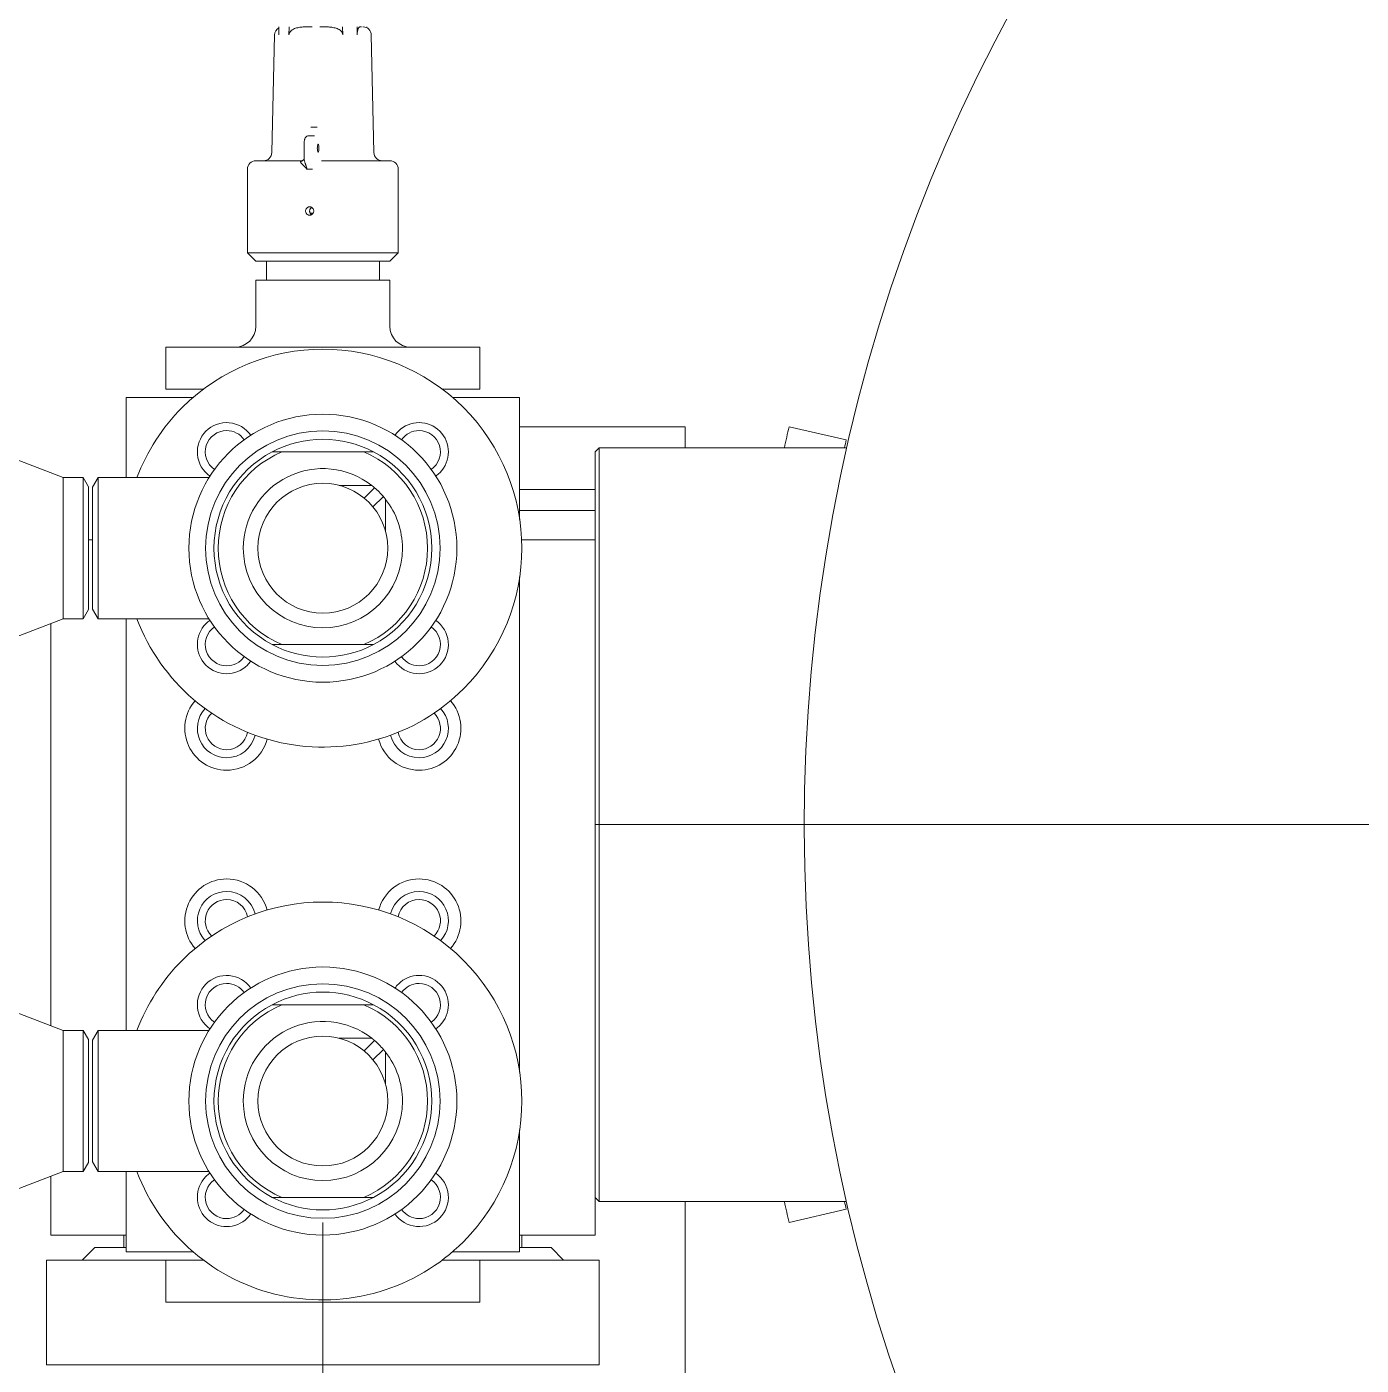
# Model space of a CAD drawing. Extents: x -965262 to 1142518, y -357520 to 71675.
# Drawn here: x -853018.5 to -852699.8, y -91018.9 to -90699.3 of the extents above; entities that cross this region are included whole.
import ezdxf

# ---------------------------------------------------------------- set-up
doc = ezdxf.new("R2010")
doc.units = 0
doc.header["$LTSCALE"] = 10
doc.layers.get('0').update_dxf_attribs({"linetype": 'CONTINUOUS', "lineweight": 30})
doc.layers.add('Оборудование', color=7, linetype='CONTINUOUS', lineweight=30)

msp = doc.modelspace()

# ---------------------------------------------------------------- hatches: boundary and pattern name
at = {"lineweight": 30, "true_color": 0x1b8828}
h = msp.add_hatch(color=106, dxfattribs=at)
h.dxf.hatch_style = 1
h.paths.add_polyline_path([(-851459.79, -90277.67), (-853359.79, -90277.67), (-853359.79, -94944.84), (-851459.79, -94944.84)])
h.paths.add_polyline_path([(-851559.79, -94844.84), (-853259.79, -94844.84), (-853259.79, -90344.85), (-851559.79, -90344.85)], flags=16)

# ---------------------------------------------------------------- linework, layer by layer
at = {"layer": 'Оборудование', "color": 7, "lineweight": 0}
for p, q in [((-852958.28, -90699.34, -2902.58), (-852958.29, -90701.29, -2902.58)), ((-852955.91, -90701.29, -2902.58), (-852955.83, -90699.34, -2902.58)), ((-852953.27, -90699.47, -2902.58), (-852953.53, -90699.51, -2902.58)), ((-852953.01, -90699.44, -2902.58), (-852953.27, -90699.47, -2902.58)), ((-852952.75, -90699.41, -2902.58), (-852953.01, -90699.44, -2902.58)), ((-852952.49, -90699.39, -2902.58), (-852952.75, -90699.41, -2902.58)), ((-852952.22, -90699.37, -2902.58), (-852952.49, -90699.39, -2902.58)), ((-852951.96, -90699.36, -2902.58), (-852952.22, -90699.37, -2902.58)), ((-852951.7, -90699.35, -2902.58), (-852951.96, -90699.36, -2902.58)), ((-852951.43, -90699.34, -2902.58), (-852951.7, -90699.35, -2902.58)), ((-852951.17, -90699.34, -2902.58), (-852951.43, -90699.34, -2902.58)), ((-852950.91, -90699.34, -2902.58), (-852951.17, -90699.34, -2902.58)), ((-852950.64, -90699.34, -2902.58), (-852950.91, -90699.34, -2902.58)), ((-852950.38, -90699.34, -2902.58), (-852950.64, -90699.34, -2902.58)), ((-852948.27, -90699.34, -2902.58), (-852948.53, -90699.34, -2902.58)), ((-852948, -90699.34, -2902.58), (-852948.27, -90699.34, -2902.58)), ((-852947.74, -90699.34, -2902.58), (-852948, -90699.34, -2902.58)), ((-852947.48, -90699.34, -2902.58), (-852947.74, -90699.34, -2902.58)), ((-852947.22, -90699.35, -2902.58), (-852947.48, -90699.34, -2902.58)), ((-852946.96, -90699.36, -2902.58), (-852947.22, -90699.35, -2902.58)), ((-852946.69, -90699.37, -2902.58), (-852946.96, -90699.36, -2902.58)), ((-852946.43, -90699.39, -2902.58), (-852946.69, -90699.37, -2902.58)), ((-852946.17, -90699.41, -2902.58), (-852946.43, -90699.39, -2902.58)), ((-852945.91, -90699.43, -2902.58), (-852946.17, -90699.41, -2902.58)), ((-852945.65, -90699.47, -2902.58), (-852945.91, -90699.43, -2902.58)), ((-852945.39, -90699.51, -2902.58), (-852945.65, -90699.47, -2902.58)), ((-852945.14, -90699.56, -2902.58), (-852945.39, -90699.51, -2902.58)), ((-852943.07, -90699.34, -2902.58), (-852942.99, -90701.29, -2902.58)), ((-852939.59, -90701.29, -2902.58), (-852939.57, -90699.34, -2902.58)), ((-852939.12, -90699.47, -2902.58), (-852939.16, -90699.51, -2902.58)), ((-852939.07, -90699.44, -2902.58), (-852939.12, -90699.47, -2902.58)), ((-852939.02, -90699.41, -2902.58), (-852939.07, -90699.44, -2902.58)), ((-852938.98, -90699.39, -2902.58), (-852939.02, -90699.41, -2902.58)), ((-852938.93, -90699.37, -2902.58), (-852938.98, -90699.39, -2902.58)), ((-852938.88, -90699.36, -2902.58), (-852938.93, -90699.37, -2902.58)), ((-852938.84, -90699.35, -2902.58), (-852938.88, -90699.36, -2902.58)), ((-852938.79, -90699.34, -2902.58), (-852938.84, -90699.35, -2902.58)), ((-852938.74, -90699.34, -2902.58), (-852938.79, -90699.34, -2902.58)), ((-852938.7, -90699.34, -2902.58), (-852938.74, -90699.34, -2902.58)), ((-852938.65, -90699.34, -2902.58), (-852938.7, -90699.34, -2902.58)), ((-852938.6, -90699.34, -2902.58), (-852938.65, -90699.34, -2902.58)), ((-852938.26, -90699.34, -2902.58), (-852938.27, -90699.34, -2902.58)), ((-852938.27, -90699.34, -2902.58), (-852938.27, -90699.34, -2902.58)), ((-852938.25, -90699.34, -2902.58), (-852938.26, -90699.34, -2902.58)), ((-852938.26, -90699.34, -2902.58), (-852938.26, -90699.34, -2902.58)), ((-852938.24, -90699.34, -2902.58), (-852938.25, -90699.34, -2902.58)), ((-852938.25, -90699.34, -2902.58), (-852938.25, -90699.34, -2902.58)), ((-852938.23, -90699.34, -2902.58), (-852938.24, -90699.34, -2902.58)), ((-852938.22, -90699.34, -2902.58), (-852938.23, -90699.34, -2902.58)), ((-852938.23, -90699.34, -2902.58), (-852938.23, -90699.34, -2902.58)), ((-852938.21, -90699.34, -2902.58), (-852938.22, -90699.34, -2902.58)), ((-852938.22, -90699.34, -2902.58), (-852938.22, -90699.34, -2902.58)), ((-852938.2, -90699.34, -2902.58), (-852938.21, -90699.34, -2902.58)), ((-852938.21, -90699.34, -2902.58), (-852938.21, -90699.34, -2902.58)), ((-852938.19, -90699.34, -2902.58), (-852938.2, -90699.34, -2902.58)), ((-852938.2, -90699.34, -2902.58), (-852938.2, -90699.34, -2902.58)), ((-852938.18, -90699.34, -2902.58), (-852938.19, -90699.34, -2902.58)), ((-852938.19, -90699.34, -2902.58), (-852938.19, -90699.34, -2902.58)), ((-852938.17, -90699.34, -2902.58), (-852938.18, -90699.34, -2902.58)), ((-852938.16, -90699.34, -2902.58), (-852938.17, -90699.34, -2902.58)), ((-852938.17, -90699.34, -2902.58), (-852938.17, -90699.34, -2902.58)), ((-852938.15, -90699.34, -2902.58), (-852938.16, -90699.34, -2902.58)), ((-852938.16, -90699.34, -2902.58), (-852938.16, -90699.34, -2902.58)), ((-852938.14, -90699.34, -2902.58), (-852938.15, -90699.34, -2902.58)), ((-852938.15, -90699.34, -2902.58), (-852938.15, -90699.34, -2902.58)), ((-852937.82, -90699.42, -2902.58), (-852937.83, -90699.42, -2902.58)), ((-852937.3, -90699.34, -2902.58), (-852937.3, -90699.57, -2902.58)), ((-852959.34, -90701.29, -2902.58), (-852959.99, -90729.38, -2902.58)), ((-852955.87, -90701.02, -2902.58), (-852955.91, -90701.29, -2902.58)), ((-852955.77, -90700.77, -2902.58), (-852955.87, -90701.02, -2902.58)), ((-852955.63, -90700.55, -2902.58), (-852955.77, -90700.77, -2902.58)), ((-852955.45, -90700.35, -2902.58), (-852955.63, -90700.55, -2902.58)), ((-852955.25, -90700.18, -2902.58), (-852955.45, -90700.35, -2902.58)), ((-852955.03, -90700.03, -2902.58), (-852955.25, -90700.18, -2902.58)), ((-852954.79, -90699.9, -2902.58), (-852955.03, -90700.03, -2902.58)), ((-852954.55, -90699.79, -2902.58), (-852954.79, -90699.9, -2902.58)), ((-852954.3, -90699.7, -2902.58), (-852954.55, -90699.79, -2902.58)), ((-852954.05, -90699.63, -2902.58), (-852954.3, -90699.7, -2902.58)), ((-852953.79, -90699.56, -2902.58), (-852954.05, -90699.63, -2902.58)), ((-852953.53, -90699.51, -2902.58), (-852953.79, -90699.56, -2902.58)), ((-852944.88, -90699.62, -2902.58), (-852945.14, -90699.56, -2902.58)), ((-852944.62, -90699.7, -2902.58), (-852944.88, -90699.62, -2902.58)), ((-852944.37, -90699.79, -2902.58), (-852944.62, -90699.7, -2902.58)), ((-852944.13, -90699.9, -2902.58), (-852944.37, -90699.79, -2902.58)), ((-852943.89, -90700.02, -2902.58), (-852944.13, -90699.9, -2902.58)), ((-852943.67, -90700.17, -2902.58), (-852943.89, -90700.02, -2902.58)), ((-852943.46, -90700.34, -2902.58), (-852943.67, -90700.17, -2902.58)), ((-852943.28, -90700.54, -2902.58), (-852943.46, -90700.34, -2902.58)), ((-852943.14, -90700.77, -2902.58), (-852943.28, -90700.54, -2902.58)), ((-852943.04, -90701.02, -2902.58), (-852943.14, -90700.77, -2902.58)), ((-852942.99, -90701.29, -2902.58), (-852943.04, -90701.02, -2902.58)), ((-852939.58, -90701.02, -2902.58), (-852939.59, -90701.29, -2902.58)), ((-852939.56, -90700.77, -2902.58), (-852939.58, -90701.02, -2902.58)), ((-852939.54, -90700.55, -2902.58), (-852939.56, -90700.77, -2902.58)), ((-852939.5, -90700.35, -2902.58), (-852939.54, -90700.55, -2902.58)), ((-852939.47, -90700.18, -2902.58), (-852939.5, -90700.35, -2902.58)), ((-852939.43, -90700.03, -2902.58), (-852939.47, -90700.18, -2902.58)), ((-852939.39, -90699.9, -2902.58), (-852939.43, -90700.03, -2902.58)), ((-852939.34, -90699.79, -2902.58), (-852939.39, -90699.9, -2902.58)), ((-852939.3, -90699.7, -2902.58), (-852939.34, -90699.79, -2902.58)), ((-852939.25, -90699.63, -2902.58), (-852939.3, -90699.7, -2902.58)), ((-852939.21, -90699.56, -2902.58), (-852939.25, -90699.63, -2902.58)), ((-852939.16, -90699.51, -2902.58), (-852939.21, -90699.56, -2902.58)), ((-852936.24, -90701.29, -2902.58), (-852935.59, -90729.38, -2902.58)), ((-852950.65, -90723.34, -2902.58), (-852950.55, -90723.34, -2902.58)), ((-852950.4, -90723.34, -2902.58), (-852950.55, -90723.34, -2902.58)), ((-852949.9, -90723.34, -2902.58), (-852950.4, -90723.34, -2902.58)), ((-852949.41, -90723.34, -2902.58), (-852949.9, -90723.34, -2902.58)), ((-852949.25, -90723.34, -2902.58), (-852949.41, -90723.34, -2902.58)), ((-852949.25, -90723.34, -2902.58), (-852949.15, -90723.34, -2902.58)), ((-852952.26, -90727.11, -2902.58), (-852952.24, -90726.88, -2902.58)), ((-852952.26, -90727.34, -2902.58), (-852952.26, -90727.11, -2902.58)), ((-852952.26, -90730.75, -2902.58), (-852952.26, -90727.34, -2902.58)), ((-852952.24, -90726.88, -2902.58), (-852952.22, -90726.67, -2902.58)), ((-852952.22, -90726.67, -2902.58), (-852952.19, -90726.46, -2902.58)), ((-852952.19, -90726.46, -2902.58), (-852952.15, -90726.25, -2902.58)), ((-852952.15, -90726.25, -2902.58), (-852952.12, -90726.15, -2902.58)), ((-852952.12, -90726.15, -2902.58), (-852952.07, -90726.03, -2902.58)), ((-852952.07, -90726.03, -2902.58), (-852952, -90725.88, -2902.58)), ((-852952, -90725.88, -2902.58), (-852951.95, -90725.79, -2902.58)), ((-852951.95, -90725.79, -2902.58), (-852951.87, -90725.7, -2902.58)), ((-852951.87, -90725.7, -2902.58), (-852951.76, -90725.59, -2902.58)), ((-852951.76, -90725.59, -2902.58), (-852951.59, -90725.47, -2902.58)), ((-852951.59, -90725.47, -2902.58), (-852951.36, -90725.38, -2902.58)), ((-852951.36, -90725.38, -2902.58), (-852951.08, -90725.34, -2902.58)), ((-852950.1, -90725.34, -2902.58), (-852951.08, -90725.34, -2902.58)), ((-852950.1, -90725.34, -2902.58), (-852949.76, -90725.34, -2902.58)), ((-852953.02, -90731.34, -2902.58), (-852963.79, -90731.34, -2902.58)), ((-852953.02, -90731.34, -2902.58), (-852952.87, -90731.32, -2902.58)), ((-852952.87, -90731.32, -2902.58), (-852952.72, -90731.29, -2902.58)), ((-852952.72, -90731.29, -2902.58), (-852952.59, -90731.23, -2902.58)), ((-852952.59, -90731.23, -2902.58), (-852952.48, -90731.15, -2902.58)), ((-852952.48, -90731.15, -2902.58), (-852952.39, -90731.08, -2902.58)), ((-852952.39, -90731.08, -2902.58), (-852952.34, -90731.01, -2902.58)), ((-852952.34, -90731.01, -2902.58), (-852952.31, -90730.97, -2902.58)), ((-852952.31, -90730.97, -2902.58), (-852952.3, -90730.96, -2902.58)), ((-852952.26, -90730.75, -2902.58), (-852952.26, -90730.85, -2902.58)), ((-852952.26, -90730.85, -2902.58), (-852952.25, -90730.94, -2902.58)), ((-852952.25, -90730.94, -2902.58), (-852952.24, -90731.04, -2902.58)), ((-852952.24, -90731.04, -2902.58), (-852952.22, -90731.14, -2902.58)), ((-852952.22, -90731.14, -2902.58), (-852952.2, -90731.24, -2902.58)), ((-852952.2, -90731.24, -2902.58), (-852952.17, -90731.35, -2902.58)), ((-852952.17, -90731.35, -2902.58), (-852952.15, -90731.45, -2902.58)), ((-852952.15, -90731.45, -2902.58), (-852952.12, -90731.56, -2902.58)), ((-852932.04, -90731.34, -2902.58), (-852948.1, -90731.34, -2902.58)), ((-852931.79, -90731.34, -2902.58), (-852932.04, -90731.34, -2902.58)), ((-852965.79, -90733.34, -2902.58), (-852965.79, -90753.34, -2902.58)), ((-852953.11, -90731.55, -2902.58), (-852953.1, -90731.5, -2902.58)), ((-852953.1, -90731.61, -2902.58), (-852953.11, -90731.55, -2902.58)), ((-852953.08, -90731.67, -2902.58), (-852953.1, -90731.61, -2902.58)), ((-852953.06, -90731.74, -2902.58), (-852953.08, -90731.67, -2902.58)), ((-852953.02, -90731.8, -2902.58), (-852953.06, -90731.74, -2902.58)), ((-852952.97, -90731.87, -2902.58), (-852953.02, -90731.8, -2902.58)), ((-852952.92, -90731.94, -2902.58), (-852952.97, -90731.87, -2902.58)), ((-852952.87, -90732.02, -2902.58), (-852952.92, -90731.94, -2902.58)), ((-852952.81, -90732.09, -2902.58), (-852952.87, -90732.02, -2902.58)), ((-852952.74, -90732.17, -2902.58), (-852952.81, -90732.09, -2902.58)), ((-852952.67, -90732.24, -2902.58), (-852952.74, -90732.17, -2902.58)), ((-852952.6, -90732.32, -2902.58), (-852952.67, -90732.24, -2902.58)), ((-852952.52, -90732.4, -2902.58), (-852952.6, -90732.32, -2902.58)), ((-852952.45, -90732.48, -2902.58), (-852952.52, -90732.4, -2902.58)), ((-852952.36, -90732.56, -2902.58), (-852952.45, -90732.48, -2902.58)), ((-852952.28, -90732.63, -2902.58), (-852952.36, -90732.56, -2902.58)), ((-852952.2, -90732.71, -2902.58), (-852952.28, -90732.63, -2902.58)), ((-852952.11, -90732.79, -2902.58), (-852952.2, -90732.71, -2902.58)), ((-852952.12, -90731.56, -2902.58), (-852952.09, -90731.67, -2902.58)), ((-852952.03, -90732.88, -2902.58), (-852952.11, -90732.79, -2902.58)), ((-852952.09, -90731.67, -2902.58), (-852952.06, -90731.77, -2902.58)), ((-852952.06, -90731.77, -2902.58), (-852952.02, -90731.88, -2902.58)), ((-852951.94, -90732.96, -2902.58), (-852952.03, -90732.88, -2902.58)), ((-852952.02, -90731.88, -2902.58), (-852951.99, -90731.99, -2902.58)), ((-852951.99, -90731.99, -2902.58), (-852951.95, -90732.1, -2902.58)), ((-852951.95, -90732.1, -2902.58), (-852951.91, -90732.21, -2902.58)), ((-852951.85, -90733.04, -2902.58), (-852951.94, -90732.96, -2902.58)), ((-852951.91, -90732.21, -2902.58), (-852951.88, -90732.32, -2902.58)), ((-852951.88, -90732.32, -2902.58), (-852951.84, -90732.43, -2902.58)), ((-852951.76, -90733.13, -2902.58), (-852951.85, -90733.04, -2902.58)), ((-852951.84, -90732.43, -2902.58), (-852951.8, -90732.54, -2902.58)), ((-852951.8, -90732.54, -2902.58), (-852951.76, -90732.65, -2902.58)), ((-852951.76, -90732.65, -2902.58), (-852951.71, -90732.76, -2902.58)), ((-852951.68, -90733.22, -2902.58), (-852951.76, -90733.13, -2902.58)), ((-852951.71, -90732.76, -2902.58), (-852951.67, -90732.87, -2902.58)), ((-852951.63, -90733.34, -2902.58), (-852951.68, -90733.22, -2902.58)), ((-852951.67, -90732.87, -2902.58), (-852951.63, -90732.99, -2902.58)), ((-852951.63, -90732.99, -2902.58), (-852951.6, -90733.1, -2902.58)), ((-852951.55, -90733.34, -2902.58), (-852951.63, -90733.34, -2902.58)), ((-852951.6, -90733.1, -2902.58), (-852951.56, -90733.22, -2902.58)), ((-852951.56, -90733.22, -2902.58), (-852951.55, -90733.34, -2902.58)), ((-852951.55, -90733.34, -2902.58), (-852951.43, -90733.34, -2902.58)), ((-852950.94, -90733.34, -2902.58), (-852951.43, -90733.34, -2902.58)), ((-852950.45, -90733.34, -2902.58), (-852950.94, -90733.34, -2902.58)), ((-852950.45, -90733.34, -2902.58), (-852950.33, -90733.34, -2902.58)), ((-852950.25, -90733.34, -2902.58), (-852950.33, -90733.34, -2902.58)), ((-852929.79, -90733.34, -2902.58), (-852929.79, -90753.34, -2902.58)), ((-852951.92, -90743.34, -2902.58), (-852951.91, -90743.21, -2902.58)), ((-852951.91, -90743.47, -2902.58), (-852951.92, -90743.34, -2902.58)), ((-852951.91, -90743.21, -2902.58), (-852951.89, -90743.08, -2902.58)), ((-852951.89, -90743.6, -2902.58), (-852951.91, -90743.47, -2902.58)), ((-852951.89, -90743.08, -2902.58), (-852951.85, -90742.96, -2902.58)), ((-852951.85, -90743.72, -2902.58), (-852951.89, -90743.6, -2902.58)), ((-852951.85, -90742.96, -2902.58), (-852951.79, -90742.84, -2902.58)), ((-852951.79, -90743.84, -2902.58), (-852951.85, -90743.72, -2902.58)), ((-852951.79, -90742.84, -2902.58), (-852951.72, -90742.73, -2902.58)), ((-852951.72, -90743.95, -2902.58), (-852951.79, -90743.84, -2902.58)), ((-852951.72, -90742.73, -2902.58), (-852951.64, -90742.63, -2902.58)), ((-852951.64, -90744.05, -2902.58), (-852951.72, -90743.95, -2902.58)), ((-852951.64, -90742.63, -2902.58), (-852951.54, -90742.55, -2902.58)), ((-852951.54, -90744.13, -2902.58), (-852951.64, -90744.05, -2902.58)), ((-852951.54, -90742.55, -2902.58), (-852951.43, -90742.47, -2902.58)), ((-852951.43, -90744.2, -2902.58), (-852951.54, -90744.13, -2902.58)), ((-852951.43, -90742.47, -2902.58), (-852951.32, -90742.42, -2902.58)), ((-852951.32, -90744.26, -2902.58), (-852951.43, -90744.2, -2902.58)), ((-852951.32, -90742.42, -2902.58), (-852951.2, -90742.37, -2902.58)), ((-852951.2, -90742.37, -2902.58), (-852951.07, -90742.35, -2902.58)), ((-852951.07, -90742.35, -2902.58), (-852950.94, -90742.34, -2902.58)), ((-852950.96, -90743.34, -2902.58), (-852950.95, -90743.25, -2902.58)), ((-852950.95, -90743.43, -2902.58), (-852950.96, -90743.34, -2902.58)), ((-852950.95, -90743.25, -2902.58), (-852950.94, -90743.16, -2902.58)), ((-852950.94, -90743.51, -2902.58), (-852950.95, -90743.43, -2902.58)), ((-852950.94, -90742.34, -2902.58), (-852950.81, -90742.35, -2902.58)), ((-852950.94, -90743.16, -2902.58), (-852950.92, -90743.08, -2902.58)), ((-852950.92, -90743.6, -2902.58), (-852950.94, -90743.51, -2902.58)), ((-852950.92, -90743.08, -2902.58), (-852950.9, -90742.99, -2902.58)), ((-852950.9, -90743.68, -2902.58), (-852950.92, -90743.6, -2902.58)), ((-852950.9, -90742.99, -2902.58), (-852950.86, -90742.91, -2902.58)), ((-852950.86, -90743.77, -2902.58), (-852950.9, -90743.68, -2902.58)), ((-852950.86, -90742.91, -2902.58), (-852950.82, -90742.83, -2902.58)), ((-852950.82, -90743.84, -2902.58), (-852950.86, -90743.77, -2902.58)), ((-852950.83, -90743.84, -2902.58), (-852950.09, -90743.84, -2902.58)), ((-852950.82, -90742.83, -2902.58), (-852950.78, -90742.76, -2902.58)), ((-852950.78, -90743.92, -2902.58), (-852950.82, -90743.84, -2902.58)), ((-852950.81, -90742.35, -2902.58), (-852950.69, -90742.37, -2902.58)), ((-852950.78, -90742.76, -2902.58), (-852950.72, -90742.69, -2902.58)), ((-852950.72, -90743.99, -2902.58), (-852950.78, -90743.92, -2902.58)), ((-852950.72, -90742.69, -2902.58), (-852950.67, -90742.62, -2902.58)), ((-852950.67, -90744.05, -2902.58), (-852950.72, -90743.99, -2902.58)), ((-852950.69, -90742.37, -2902.58), (-852950.56, -90742.41, -2902.58)), ((-852950.67, -90742.62, -2902.58), (-852950.6, -90742.57, -2902.58)), ((-852950.6, -90744.11, -2902.58), (-852950.67, -90744.05, -2902.58)), ((-852950.6, -90742.57, -2902.58), (-852950.53, -90742.51, -2902.58)), ((-852950.53, -90744.16, -2902.58), (-852950.6, -90744.11, -2902.58)), ((-852950.45, -90744.2, -2902.58), (-852950.57, -90744.26, -2902.58)), ((-852950.56, -90742.41, -2902.58), (-852950.45, -90742.47, -2902.58)), ((-852950.53, -90742.51, -2902.58), (-852950.46, -90742.47, -2902.58)), ((-852950.46, -90744.21, -2902.58), (-852950.53, -90744.16, -2902.58)), ((-852950.45, -90742.47, -2902.58), (-852950.34, -90742.54, -2902.58)), ((-852950.34, -90744.13, -2902.58), (-852950.45, -90744.2, -2902.58)), ((-852950.34, -90742.54, -2902.58), (-852950.24, -90742.63, -2902.58)), ((-852950.24, -90744.04, -2902.58), (-852950.34, -90744.13, -2902.58)), ((-852950.24, -90742.63, -2902.58), (-852950.16, -90742.73, -2902.58)), ((-852950.16, -90743.95, -2902.58), (-852950.24, -90744.04, -2902.58)), ((-852950.16, -90742.73, -2902.58), (-852950.09, -90742.84, -2902.58)), ((-852950.09, -90743.84, -2902.58), (-852950.16, -90743.95, -2902.58)), ((-852950.09, -90742.84, -2902.58), (-852950.03, -90742.96, -2902.58)), ((-852950.03, -90743.72, -2902.58), (-852950.09, -90743.84, -2902.58)), ((-852950.03, -90742.96, -2902.58), (-852949.99, -90743.08, -2902.58)), ((-852949.99, -90743.6, -2902.58), (-852950.03, -90743.72, -2902.58)), ((-852949.99, -90743.08, -2902.58), (-852949.96, -90743.21, -2902.58)), ((-852949.96, -90743.47, -2902.58), (-852949.99, -90743.6, -2902.58)), ((-852949.96, -90743.21, -2902.58), (-852949.95, -90743.34, -2902.58)), ((-852949.95, -90743.34, -2902.58), (-852949.96, -90743.47, -2902.58)), ((-852951.2, -90744.3, -2902.58), (-852951.32, -90744.26, -2902.58)), ((-852951.07, -90744.33, -2902.58), (-852951.2, -90744.3, -2902.58)), ((-852950.94, -90744.34, -2902.58), (-852951.07, -90744.33, -2902.58)), ((-852950.81, -90744.33, -2902.58), (-852950.94, -90744.34, -2902.58)), ((-852950.69, -90744.3, -2902.58), (-852950.81, -90744.33, -2902.58)), ((-852950.57, -90744.26, -2902.58), (-852950.69, -90744.3, -2902.58)), ((-852930.07, -90753.34, -2902.58), (-852965.79, -90753.34, -2902.58)), ((-852963.79, -90755.34, -2902.58), (-852965.79, -90753.34, -2902.58)), ((-852931.79, -90755.34, -2902.58), (-852929.79, -90753.34, -2902.58)), ((-852929.79, -90753.34, -2902.58), (-852930.07, -90753.34, -2902.58)), ((-852963.79, -90755.34, -2902.58), (-852932.04, -90755.34, -2902.58)), ((-852961.29, -90755.34, -2902.58), (-852961.29, -90759.84, -2902.58)), ((-852934.29, -90755.34, -2902.58), (-852934.29, -90759.84, -2902.58)), ((-852932.04, -90755.34, -2902.58), (-852931.79, -90755.34, -2902.58)), ((-852963.79, -90759.84, -2902.58), (-852947.79, -90759.84, -2902.58)), ((-852963.79, -90759.84, -2902.58), (-852963.79, -90770.84, -2902.58)), ((-852947.79, -90759.84, -2902.58), (-852931.79, -90759.84, -2902.58)), ((-852931.79, -90759.84, -2902.58), (-852931.79, -90770.84, -2902.58)), ((-852985.29, -90775.84, -2902.58), (-852947.79, -90775.84, -2902.58)), ((-852985.29, -90775.84, -2902.58), (-852985.29, -90785.84, -2902.58)), ((-852947.79, -90775.84, -2902.58), (-852910.29, -90775.84, -2902.58)), ((-852910.29, -90775.84, -2902.58), (-852910.29, -90785.84, -2902.58)), ((-852994.79, -90787.84, -2902.58), (-852994.79, -90806.99, -2902.58)), ((-852978.78, -90787.84, -2902.58), (-852994.79, -90787.84, -2902.58)), ((-852985.29, -90785.84, -2902.58), (-852976.29, -90785.84, -2902.58)), ((-852919.29, -90785.84, -2902.58), (-852910.29, -90785.84, -2902.58)), ((-852900.79, -90787.84, -2902.58), (-852916.8, -90787.84, -2902.58)), ((-852900.79, -90787.84, -2902.58), (-852900.79, -90816.96, -2902.58)), ((-852861.29, -90794.84, -2902.58), (-852900.79, -90794.84, -2902.58)), ((-852861.29, -90794.84, -2902.58), (-852861.29, -90799.84, -2902.58)), ((-852822.79, -90798, -2902.58), (-852836.43, -90794.84, -2902.58)), ((-852959.92, -90800.84, -2902.58), (-852957.59, -90800.84, -2902.58)), ((-852937.99, -90800.84, -2902.58), (-852957.59, -90800.84, -2902.58)), ((-852937.99, -90800.84, -2902.58), (-852935.67, -90800.84, -2902.58)), ((-852882.79, -90800.84, -2902.58), (-852881.79, -90799.84, -2902.58)), ((-852882.79, -90821.84, -2902.58), (-852882.79, -90800.84, -2902.58)), ((-852881.79, -90799.84, -2902.58), (-852881.79, -90979.84, -2902.58)), ((-852822.7, -90799.84, -2902.58), (-852881.79, -90799.84, -2902.58)), ((-853009.79, -90806.99, -2902.58), (-853023.23, -90801.82, -2902.58)), ((-853009.79, -90835.75, -2902.58), (-853009.79, -90806.99, -2902.58)), ((-853009.79, -90806.99, -2902.58), (-853005.06, -90806.99, -2902.58)), ((-853005.06, -90835.75, -2902.58), (-853005.06, -90806.99, -2902.58)), ((-853003.79, -90809.19, -2902.58), (-853005.06, -90806.99, -2902.58)), ((-853002.79, -90809.29, -2902.58), (-853001.46, -90806.99, -2902.58)), ((-853001.46, -90823.84, -2902.58), (-853001.46, -90806.99, -2902.58)), ((-853001.46, -90806.99, -2902.58), (-852975, -90806.99, -2902.58)), ((-853003.79, -90834.2, -2902.58), (-853003.79, -90809.19, -2902.58)), ((-853002.79, -90823.84, -2902.58), (-853002.79, -90809.29, -2902.58)), ((-852943.89, -90808.84, -2902.58), (-852936.13, -90808.84, -2902.58)), ((-852937.94, -90811.87, -2902.58), (-852935.45, -90809.39, -2902.58)), ((-852936.13, -90808.84, -2902.58), (-852936.13, -90808.84, -2902.58)), ((-852936.13, -90808.84, -2902.58), (-852936.12, -90808.84, -2902.58)), ((-852936.12, -90808.84, -2902.58), (-852936.11, -90808.85, -2902.58)), ((-852936.11, -90808.85, -2902.58), (-852936.1, -90808.86, -2902.58)), ((-852936.1, -90808.86, -2902.58), (-852936.09, -90808.87, -2902.58)), ((-852936.09, -90808.87, -2902.58), (-852936.07, -90808.88, -2902.58)), ((-852936.07, -90808.88, -2902.58), (-852936.05, -90808.9, -2902.58)), ((-852936.05, -90808.9, -2902.58), (-852936.03, -90808.91, -2902.58)), ((-852936.03, -90808.91, -2902.58), (-852936.01, -90808.93, -2902.58)), ((-852936.01, -90808.93, -2902.58), (-852935.98, -90808.95, -2902.58)), ((-852935.98, -90808.95, -2902.58), (-852935.95, -90808.98, -2902.58)), ((-852935.95, -90808.98, -2902.58), (-852935.92, -90809, -2902.58)), ((-852935.92, -90809, -2902.58), (-852935.89, -90809.03, -2902.58)), ((-852935.89, -90809.03, -2902.58), (-852935.86, -90809.05, -2902.58)), ((-852935.86, -90809.05, -2902.58), (-852935.82, -90809.08, -2902.58)), ((-852935.82, -90809.08, -2902.58), (-852935.78, -90809.11, -2902.58)), ((-852935.78, -90809.11, -2902.58), (-852935.75, -90809.14, -2902.58)), ((-852935.75, -90809.14, -2902.58), (-852935.71, -90809.18, -2902.58)), ((-852935.71, -90809.18, -2902.58), (-852935.67, -90809.21, -2902.58)), ((-852935.67, -90809.21, -2902.58), (-852935.63, -90809.24, -2902.58)), ((-852935.63, -90809.24, -2902.58), (-852935.58, -90809.28, -2902.58)), ((-852935.58, -90809.28, -2902.58), (-852935.54, -90809.31, -2902.58)), ((-852935.54, -90809.31, -2902.58), (-852935.5, -90809.35, -2902.58)), ((-852935.5, -90809.35, -2902.58), (-852935.45, -90809.39, -2902.58)), ((-852900.79, -90809.84, -2902.58), (-852882.79, -90809.84, -2902.58)), ((-852933.33, -90811.51, -2902.58), (-852935.82, -90813.99, -2902.58)), ((-852933.33, -90811.51, -2902.58), (-852933.3, -90811.55, -2902.58)), ((-852933.3, -90811.55, -2902.58), (-852933.26, -90811.6, -2902.58)), ((-852933.26, -90811.6, -2902.58), (-852933.22, -90811.64, -2902.58)), ((-852933.22, -90811.64, -2902.58), (-852933.19, -90811.68, -2902.58)), ((-852933.19, -90811.68, -2902.58), (-852933.16, -90811.72, -2902.58)), ((-852933.16, -90811.72, -2902.58), (-852933.12, -90811.76, -2902.58)), ((-852933.12, -90811.76, -2902.58), (-852933.09, -90811.8, -2902.58)), ((-852933.09, -90811.8, -2902.58), (-852933.06, -90811.84, -2902.58)), ((-852933.06, -90811.84, -2902.58), (-852933.03, -90811.87, -2902.58)), ((-852933.03, -90811.87, -2902.58), (-852933, -90811.91, -2902.58)), ((-852933, -90811.91, -2902.58), (-852932.98, -90811.94, -2902.58)), ((-852932.98, -90811.94, -2902.58), (-852932.95, -90811.97, -2902.58)), ((-852932.95, -90811.97, -2902.58), (-852932.93, -90812, -2902.58)), ((-852932.93, -90812, -2902.58), (-852932.91, -90812.03, -2902.58)), ((-852932.91, -90812.03, -2902.58), (-852932.88, -90812.06, -2902.58)), ((-852932.88, -90812.06, -2902.58), (-852932.87, -90812.08, -2902.58)), ((-852932.87, -90812.08, -2902.58), (-852932.85, -90812.1, -2902.58)), ((-852932.85, -90812.1, -2902.58), (-852932.83, -90812.12, -2902.58)), ((-852932.83, -90812.12, -2902.58), (-852932.82, -90812.14, -2902.58)), ((-852932.82, -90812.14, -2902.58), (-852932.81, -90812.15, -2902.58)), ((-852932.81, -90812.15, -2902.58), (-852932.8, -90812.16, -2902.58)), ((-852932.8, -90812.16, -2902.58), (-852932.8, -90812.17, -2902.58)), ((-852932.8, -90812.17, -2902.58), (-852932.79, -90812.17, -2902.58)), ((-852932.79, -90812.17, -2902.58), (-852932.79, -90812.18, -2902.58)), ((-852932.79, -90812.18, -2902.58), (-852932.79, -90819.93, -2902.58)), ((-852882.79, -90814.84, -2902.58), (-852900.79, -90814.84, -2902.58)), ((-853002.79, -90821.84, -2902.58), (-853003.79, -90821.84, -2902.58)), ((-853002.79, -90838.39, -2902.58), (-853002.79, -90823.84, -2902.58)), ((-853001.46, -90840.69, -2902.58), (-853001.46, -90823.84, -2902.58)), ((-852882.79, -90821.84, -2902.58), (-852900.33, -90821.84, -2902.58)), ((-852882.79, -90821.84, -2902.58), (-852882.79, -90829.04, -2902.58)), ((-852882.79, -90950.63, -2902.58), (-852882.79, -90829.04, -2902.58)), ((-852900.79, -90830.71, -2902.58), (-852900.79, -90948.96, -2902.58)), ((-853009.79, -90840.69, -2902.58), (-853009.79, -90835.75, -2902.58)), ((-853005.06, -90840.69, -2902.58), (-853005.06, -90835.75, -2902.58)), ((-853003.79, -90838.49, -2902.58), (-853003.79, -90834.2, -2902.58)), ((-853003.79, -90838.49, -2902.58), (-853005.06, -90840.69, -2902.58)), ((-853002.79, -90838.39, -2902.58), (-853001.46, -90840.69, -2902.58)), ((-853009.79, -90840.69, -2902.58), (-853023.23, -90845.85, -2902.58)), ((-853012.79, -90937.83, -2902.58), (-853012.79, -90841.84, -2902.58)), ((-853009.79, -90840.69, -2902.58), (-853005.06, -90840.69, -2902.58)), ((-853001.46, -90840.69, -2902.58), (-852975, -90840.69, -2902.58)), ((-852994.79, -90840.69, -2902.58), (-852994.79, -90938.99, -2902.58)), ((-852957.59, -90846.84, -2902.58), (-852959.92, -90846.84, -2902.58)), ((-852957.59, -90846.84, -2902.58), (-852937.99, -90846.84, -2902.58)), ((-852935.67, -90846.84, -2902.58), (-852937.99, -90846.84, -2902.58)), ((-853009.79, -90938.99, -2902.58), (-853023.23, -90933.82, -2902.58)), ((-852959.92, -90932.84, -2902.58), (-852957.59, -90932.84, -2902.58)), ((-852937.99, -90932.84, -2902.58), (-852957.59, -90932.84, -2902.58)), ((-852937.99, -90932.84, -2902.58), (-852935.67, -90932.84, -2902.58)), ((-853009.79, -90967.75, -2902.58), (-853009.79, -90938.99, -2902.58)), ((-853009.79, -90938.99, -2902.58), (-853005.06, -90938.99, -2902.58)), ((-853005.06, -90967.75, -2902.58), (-853005.06, -90938.99, -2902.58)), ((-853003.79, -90941.19, -2902.58), (-853005.06, -90938.99, -2902.58)), ((-853002.79, -90941.29, -2902.58), (-853001.46, -90938.99, -2902.58)), ((-853001.46, -90955.84, -2902.58), (-853001.46, -90938.99, -2902.58)), ((-853001.46, -90938.99, -2902.58), (-852975, -90938.99, -2902.58)), ((-853003.79, -90966.2, -2902.58), (-853003.79, -90941.19, -2902.58)), ((-853002.79, -90955.84, -2902.58), (-853002.79, -90941.29, -2902.58)), ((-852943.89, -90940.84, -2902.58), (-852936.13, -90940.84, -2902.58)), ((-852937.94, -90943.87, -2902.58), (-852935.45, -90941.39, -2902.58)), ((-852936.13, -90940.84, -2902.58), (-852936.13, -90940.84, -2902.58)), ((-852936.13, -90940.84, -2902.58), (-852936.12, -90940.84, -2902.58)), ((-852936.12, -90940.84, -2902.58), (-852936.11, -90940.85, -2902.58)), ((-852936.11, -90940.85, -2902.58), (-852936.1, -90940.86, -2902.58)), ((-852936.1, -90940.86, -2902.58), (-852936.09, -90940.87, -2902.58)), ((-852936.09, -90940.87, -2902.58), (-852936.07, -90940.88, -2902.58)), ((-852936.07, -90940.88, -2902.58), (-852936.05, -90940.9, -2902.58)), ((-852936.05, -90940.9, -2902.58), (-852936.03, -90940.91, -2902.58)), ((-852936.03, -90940.91, -2902.58), (-852936.01, -90940.93, -2902.58)), ((-852936.01, -90940.93, -2902.58), (-852935.98, -90940.95, -2902.58)), ((-852935.98, -90940.95, -2902.58), (-852935.95, -90940.98, -2902.58)), ((-852935.95, -90940.98, -2902.58), (-852935.92, -90941, -2902.58)), ((-852935.92, -90941, -2902.58), (-852935.89, -90941.03, -2902.58)), ((-852935.89, -90941.03, -2902.58), (-852935.86, -90941.05, -2902.58)), ((-852935.86, -90941.05, -2902.58), (-852935.82, -90941.08, -2902.58)), ((-852935.82, -90941.08, -2902.58), (-852935.78, -90941.11, -2902.58)), ((-852935.78, -90941.11, -2902.58), (-852935.75, -90941.14, -2902.58)), ((-852935.75, -90941.14, -2902.58), (-852935.71, -90941.18, -2902.58)), ((-852935.71, -90941.18, -2902.58), (-852935.67, -90941.21, -2902.58)), ((-852935.67, -90941.21, -2902.58), (-852935.63, -90941.24, -2902.58)), ((-852935.63, -90941.24, -2902.58), (-852935.58, -90941.28, -2902.58)), ((-852935.58, -90941.28, -2902.58), (-852935.54, -90941.31, -2902.58)), ((-852935.54, -90941.31, -2902.58), (-852935.5, -90941.35, -2902.58)), ((-852935.5, -90941.35, -2902.58), (-852935.45, -90941.39, -2902.58)), ((-852933.33, -90943.51, -2902.58), (-852935.82, -90945.99, -2902.58)), ((-852933.33, -90943.51, -2902.58), (-852933.3, -90943.55, -2902.58)), ((-852933.3, -90943.55, -2902.58), (-852933.26, -90943.6, -2902.58)), ((-852933.26, -90943.6, -2902.58), (-852933.22, -90943.64, -2902.58)), ((-852933.22, -90943.64, -2902.58), (-852933.19, -90943.68, -2902.58)), ((-852933.19, -90943.68, -2902.58), (-852933.16, -90943.72, -2902.58)), ((-852933.16, -90943.72, -2902.58), (-852933.12, -90943.76, -2902.58)), ((-852933.12, -90943.76, -2902.58), (-852933.09, -90943.8, -2902.58)), ((-852933.09, -90943.8, -2902.58), (-852933.06, -90943.84, -2902.58)), ((-852933.06, -90943.84, -2902.58), (-852933.03, -90943.87, -2902.58)), ((-852933.03, -90943.87, -2902.58), (-852933, -90943.91, -2902.58)), ((-852933, -90943.91, -2902.58), (-852932.98, -90943.94, -2902.58)), ((-852932.98, -90943.94, -2902.58), (-852932.95, -90943.97, -2902.58)), ((-852932.95, -90943.97, -2902.58), (-852932.93, -90944, -2902.58)), ((-852932.93, -90944, -2902.58), (-852932.91, -90944.03, -2902.58)), ((-852932.91, -90944.03, -2902.58), (-852932.88, -90944.06, -2902.58)), ((-852932.88, -90944.06, -2902.58), (-852932.87, -90944.08, -2902.58)), ((-852932.87, -90944.08, -2902.58), (-852932.85, -90944.1, -2902.58)), ((-852932.85, -90944.1, -2902.58), (-852932.83, -90944.12, -2902.58)), ((-852932.83, -90944.12, -2902.58), (-852932.82, -90944.14, -2902.58)), ((-852932.82, -90944.14, -2902.58), (-852932.81, -90944.15, -2902.58)), ((-852932.81, -90944.15, -2902.58), (-852932.8, -90944.16, -2902.58)), ((-852932.8, -90944.16, -2902.58), (-852932.8, -90944.17, -2902.58)), ((-852932.8, -90944.17, -2902.58), (-852932.79, -90944.17, -2902.58)), ((-852932.79, -90944.17, -2902.58), (-852932.79, -90944.18, -2902.58)), ((-852932.79, -90944.18, -2902.58), (-852932.79, -90951.93, -2902.58)), ((-852882.79, -90950.63, -2902.58), (-852882.79, -90987.84, -2902.58)), ((-853002.79, -90970.39, -2902.58), (-853002.79, -90955.84, -2902.58)), ((-853001.46, -90972.69, -2902.58), (-853001.46, -90955.84, -2902.58)), ((-852900.79, -90962.71, -2902.58), (-852900.79, -90991.84, -2902.58)), ((-853009.79, -90972.69, -2902.58), (-853009.79, -90967.75, -2902.58)), ((-853005.06, -90972.69, -2902.58), (-853005.06, -90967.75, -2902.58)), ((-853003.79, -90970.49, -2902.58), (-853003.79, -90966.2, -2902.58)), ((-853003.79, -90970.49, -2902.58), (-853005.06, -90972.69, -2902.58)), ((-853002.79, -90970.39, -2902.58), (-853001.46, -90972.69, -2902.58)), ((-853009.79, -90972.69, -2902.58), (-853023.23, -90977.85, -2902.58)), ((-853012.79, -90987.84, -2902.58), (-853012.79, -90973.84, -2902.58)), ((-853009.79, -90972.69, -2902.58), (-853005.06, -90972.69, -2902.58)), ((-853001.46, -90972.69, -2902.58), (-852975, -90972.69, -2902.58)), ((-852994.79, -90972.69, -2902.58), (-852994.79, -90991.84, -2902.58)), ((-852957.59, -90978.84, -2902.58), (-852959.92, -90978.84, -2902.58)), ((-852957.59, -90978.84, -2902.58), (-852937.99, -90978.84, -2902.58)), ((-852935.67, -90978.84, -2902.58), (-852937.99, -90978.84, -2902.58)), ((-852882.79, -90978.84, -2902.58), (-852881.79, -90979.84, -2902.58)), ((-852822.7, -90979.84, -2902.58), (-852881.79, -90979.84, -2902.58)), ((-852861.29, -90979.84, -2902.58), (-852861.29, -91084.66, -2902.58)), ((-852836.43, -90984.84, -2902.58), (-852822.79, -90981.68, -2902.58)), ((-852994.79, -90987.84, -2902.58), (-853012.79, -90987.84, -2902.58)), ((-852995.29, -90987.84, -2902.58), (-852995.29, -90990.84, -2902.58)), ((-852882.79, -90987.84, -2902.58), (-852900.79, -90987.84, -2902.58)), ((-852900.29, -90987.84, -2902.58), (-852900.29, -90990.84, -2902.58)), ((-853002.29, -90990.84, -2902.58), (-853005.29, -90993.84, -2902.58)), ((-853002.29, -90990.84, -2902.58), (-852994.79, -90990.84, -2902.58)), ((-852978.78, -90991.84, -2902.58), (-852994.79, -90991.84, -2902.58)), ((-852900.79, -90991.84, -2902.58), (-852916.8, -90991.84, -2902.58)), ((-852900.79, -90990.84, -2902.58), (-852893.29, -90990.84, -2902.58)), ((-852893.29, -90990.84, -2902.58), (-852890.29, -90993.84, -2902.58)), ((-853013.79, -91018.84, -2902.58), (-853013.79, -90993.84, -2902.58)), ((-853007.93, -90993.84, -2902.58), (-853013.79, -90993.84, -2902.58)), ((-852993.79, -90993.84, -2902.58), (-853007.93, -90993.84, -2902.58)), ((-852993.79, -90993.84, -2902.58), (-852985.29, -90993.84, -2902.58)), ((-852976.29, -90993.84, -2902.58), (-852985.29, -90993.84, -2902.58)), ((-852985.29, -91003.84, -2902.58), (-852985.29, -90993.84, -2902.58)), ((-852910.29, -90993.84, -2902.58), (-852919.29, -90993.84, -2902.58)), ((-852910.29, -90993.84, -2902.58), (-852901.79, -90993.84, -2902.58)), ((-852910.29, -91003.84, -2902.58), (-852910.29, -90993.84, -2902.58)), ((-852881.79, -90993.84, -2902.58), (-852901.79, -90993.84, -2902.58)), ((-852881.79, -91018.84, -2902.58), (-852881.79, -90993.84, -2902.58)), ((-852910.29, -91003.84, -2902.58), (-852985.29, -91003.84, -2902.58)), ((-853013.79, -91018.84, -2902.58), (-853007.93, -91018.84, -2902.58)), ((-853007.93, -91018.84, -2902.58), (-852993.79, -91018.84, -2902.58)), ((-852901.79, -91018.84, -2902.58), (-852993.79, -91018.84, -2902.58)), ((-852901.79, -91018.84, -2902.58), (-852881.79, -91018.84, -2902.58))]:
    msp.add_line(p, q, dxfattribs=at)
at = {"layer": 'Оборудование', "color": 7, "linetype": 'Continuous', "lineweight": 0}
for p, q in [((-852882.79, -90889.84, -2902.58), (-851969.79, -90889.84, -2902.58)), ((-852947.79, -90984.84, -2902.58), (-852947.79, -91184.84, -2902.58))]:
    msp.add_line(p, q, dxfattribs=at)
at = {"layer": 'Оборудование', "color": 7, "lineweight": 0}
for centre, radius, start, end in [((-852426.29, -90889.84, -2902.58), 406.5, 285.6343, 254.3657), ((-852938.24, -90701.34, -2902.58), 2, 1.3426, 87.055), ((-852957.34, -90701.34, -2902.58), 2, 118.1468, 178.6574), ((-852963.79, -90733.34, -2902.58), 2, 90, 180), ((-852961.99, -90729.34, -2902.58), 2, 270, 358.6574), ((-852933.59, -90729.34, -2902.58), 2, 181.3426, 270), ((-852931.79, -90733.34, -2902.58), 2, 0, 90), ((-852968.79, -90770.84, -2902.58), 5, 270, 0), ((-852926.79, -90770.84, -2902.58), 5, 180, 270), ((-852947.79, -90823.84, -2902.58), 47.5, 315, 135), ((-852947.79, -90823.84, -2902.58), 47.5, 135, 159.2227), ((-852947.79, -90823.84, -2902.58), 32, 90, 270), ((-852947.79, -90823.84, -2902.58), 32, 270, 90), ((-852970.77, -90800.86, -2902.58), 7, 34.7134, 135), ((-852924.81, -90800.86, -2902.58), 7, 315, 135), ((-852426.29, -90889.84, -2902.58), 421, 166.9587, 167.6562), ((-852970.77, -90800.86, -2902.58), 7, 135, 235.2866), ((-852970.77, -90800.86, -2902.58), 5.1, 90, 235.1221), ((-852947.79, -90823.84, -2902.58), 28, 0, 180), ((-852970.77, -90800.86, -2902.58), 5.1, 34.8779, 90), ((-852947.79, -90823.84, -2902.58), 26, 62.2042, 117.7958), ((-852924.81, -90800.86, -2902.58), 7, 135, 145.2866), ((-852924.81, -90800.86, -2902.58), 5.1, 90, 145.1221), ((-852924.81, -90800.86, -2902.58), 5.1, 304.8779, 90), ((-852426.29, -90889.84, -2902.58), 407, 166.9587, 167.2246), ((-852947.79, -90823.84, -2902.58), 26, 117.7958, 180), ((-852947.79, -90823.84, -2902.58), 25, 113.0739, 246.9261), ((-852947.79, -90823.84, -2902.58), 25, 0, 66.9261), ((-852947.79, -90823.84, -2902.58), 26, 0, 62.2042), ((-852947.79, -90823.84, -2902.58), 19, 52.1364, 180), ((-852924.81, -90800.86, -2902.58), 7, 304.7134, 315), ((-852947.79, -90823.84, -2902.58), 15.5, 0, 180), ((-852947.79, -90823.84, -2902.58), 19, 40.4534, 49.5095), ((-852947.79, -90823.84, -2902.58), 19, 0, 37.8636), ((-852947.79, -90823.84, -2902.58), 28, 180, 0), ((-852947.79, -90823.84, -2902.58), 26, 180, 242.2042), ((-852947.79, -90823.84, -2902.58), 19, 180, 0), ((-852947.79, -90823.84, -2902.58), 15.5, 180, 0), ((-852947.79, -90823.84, -2902.58), 25, 293.0739, 0), ((-852947.79, -90823.84, -2902.58), 26, 297.7958, 0), ((-852947.79, -90823.84, -2902.58), 47.5, 200.7773, 315), ((-852970.77, -90846.82, -2902.58), 7, 135, 315), ((-852970.77, -90846.82, -2902.58), 5.1, 124.8779, 270), ((-852970.77, -90846.82, -2902.58), 7, 124.7134, 135), ((-852924.81, -90846.82, -2902.58), 5.1, 270, 55.1221), ((-852924.81, -90846.82, -2902.58), 7, 315, 55.2866), ((-852947.79, -90823.84, -2902.58), 26, 242.2042, 297.7958), ((-852970.77, -90846.82, -2902.58), 5.1, 270, 325.1221), ((-852970.77, -90846.82, -2902.58), 7, 315, 325.2866), ((-852924.81, -90846.82, -2902.58), 7, 214.7134, 315), ((-852924.81, -90846.82, -2902.58), 5.1, 214.8779, 270), ((-852970.77, -90866.86, -2902.58), 10, 138.7027, 270), ((-852970.77, -90866.86, -2902.58), 7, 137.3411, 270), ((-852924.81, -90866.86, -2902.58), 10, 270, 41.2973), ((-852924.81, -90866.86, -2902.58), 7, 270, 42.6589), ((-852970.77, -90866.86, -2902.58), 5.1, 134.5182, 270), ((-852924.81, -90866.86, -2902.58), 5.1, 270, 45.4818), ((-852970.77, -90866.86, -2902.58), 5.1, 270, 349.2591), ((-852970.77, -90866.86, -2902.58), 7, 270, 346.4362), ((-852924.81, -90866.86, -2902.58), 7, 193.5638, 270), ((-852924.81, -90866.86, -2902.58), 5.1, 190.7409, 270), ((-852970.77, -90866.86, -2902.58), 10, 270, 345.0746), ((-852924.81, -90866.86, -2902.58), 10, 194.9254, 270), ((-852970.77, -90912.82, -2902.58), 10, 90, 221.2973), ((-852970.77, -90912.82, -2902.58), 10, 14.9254, 90), ((-852924.81, -90912.82, -2902.58), 10, 90, 165.0746), ((-852924.81, -90912.82, -2902.58), 10, 318.7027, 90), ((-852970.77, -90912.82, -2902.58), 7, 90, 222.6589), ((-852970.77, -90912.82, -2902.58), 7, 13.5638, 90), ((-852924.81, -90912.82, -2902.58), 7, 90, 166.4362), ((-852924.81, -90912.82, -2902.58), 7, 317.3411, 90), ((-852947.79, -90955.84, -2902.58), 47.5, 315, 135), ((-852970.77, -90912.82, -2902.58), 5.1, 90, 225.4818), ((-852970.77, -90912.82, -2902.58), 5.1, 10.7409, 90), ((-852924.81, -90912.82, -2902.58), 5.1, 90, 169.2591), ((-852924.81, -90912.82, -2902.58), 5.1, 314.5182, 90), ((-852947.79, -90955.84, -2902.58), 47.5, 135, 159.2227), ((-852947.79, -90955.84, -2902.58), 32, 90, 270), ((-852970.77, -90932.86, -2902.58), 7, 34.7134, 135), ((-852947.79, -90955.84, -2902.58), 32, 270, 90), ((-852924.81, -90932.86, -2902.58), 7, 315, 135), ((-852970.77, -90932.86, -2902.58), 7, 135, 235.2866), ((-852970.77, -90932.86, -2902.58), 5.1, 90, 235.1221), ((-852947.79, -90955.84, -2902.58), 28, 0, 180), ((-852970.77, -90932.86, -2902.58), 5.1, 34.8779, 90), ((-852924.81, -90932.86, -2902.58), 7, 135, 145.2866), ((-852924.81, -90932.86, -2902.58), 5.1, 90, 145.1221), ((-852924.81, -90932.86, -2902.58), 5.1, 304.8779, 90), ((-852947.79, -90955.84, -2902.58), 26, 62.2042, 117.7958), ((-852947.79, -90955.84, -2902.58), 26, 117.7958, 180), ((-852947.79, -90955.84, -2902.58), 25, 113.0739, 246.9261), ((-852947.79, -90955.84, -2902.58), 25, 0, 66.9261), ((-852947.79, -90955.84, -2902.58), 26, 0, 62.2042), ((-852947.79, -90955.84, -2902.58), 19, 52.1364, 180), ((-852924.81, -90932.86, -2902.58), 7, 304.7134, 315), ((-852947.79, -90955.84, -2902.58), 15.5, 0, 180), ((-852947.79, -90955.84, -2902.58), 19, 40.4534, 49.5095), ((-852947.79, -90955.84, -2902.58), 19, 0, 37.8636), ((-852947.79, -90955.84, -2902.58), 28, 180, 0), ((-852947.79, -90955.84, -2902.58), 26, 180, 242.2042), ((-852947.79, -90955.84, -2902.58), 19, 180, 0), ((-852947.79, -90955.84, -2902.58), 15.5, 180, 0), ((-852947.79, -90955.84, -2902.58), 25, 293.0739, 0), ((-852947.79, -90955.84, -2902.58), 26, 297.7958, 0), ((-852947.79, -90955.84, -2902.58), 47.5, 200.7773, 315), ((-852970.77, -90978.82, -2902.58), 7, 135, 315), ((-852970.77, -90978.82, -2902.58), 7, 124.7134, 135), ((-852924.81, -90978.82, -2902.58), 7, 315, 55.2866), ((-852970.77, -90978.82, -2902.58), 5.1, 124.8779, 270), ((-852924.81, -90978.82, -2902.58), 5.1, 270, 55.1221), ((-852947.79, -90955.84, -2902.58), 26, 242.2042, 297.7958), ((-852426.29, -90889.84, -2902.58), 421, 192.3438, 193.0413), ((-852426.29, -90889.84, -2902.58), 407, 192.7754, 193.0413), ((-852970.77, -90978.82, -2902.58), 5.1, 270, 325.1221), ((-852970.77, -90978.82, -2902.58), 7, 315, 325.2866), ((-852924.81, -90978.82, -2902.58), 7, 214.7134, 315), ((-852924.81, -90978.82, -2902.58), 5.1, 214.8779, 270), ((-852995.88, -91018.94, -2902.58), 0.1, 6, 90), ((-852899.7, -91018.94, -2902.58), 0.1, 90, 174)]:
    msp.add_arc(centre, radius, start, end, dxfattribs=at)
for centre, major_axis, ratio, start_param, end_param in [((-852948.94, -90728.34, -2902.58), (0, 1), 0.175112, 0, 3.141593), ((-852948.94, -90728.34, -2902.58), (0, -1), 0.175112, 0, 3.141593), ((-852953.23, -90730.58, -2902.58), (0.924, -0.381), 0.906283, 5.196958, 6.457406)]:
    msp.add_ellipse(centre, major_axis=major_axis, ratio=ratio, start_param=start_param, end_param=end_param, dxfattribs=at)

doc.saveas('drawing.dxf')
